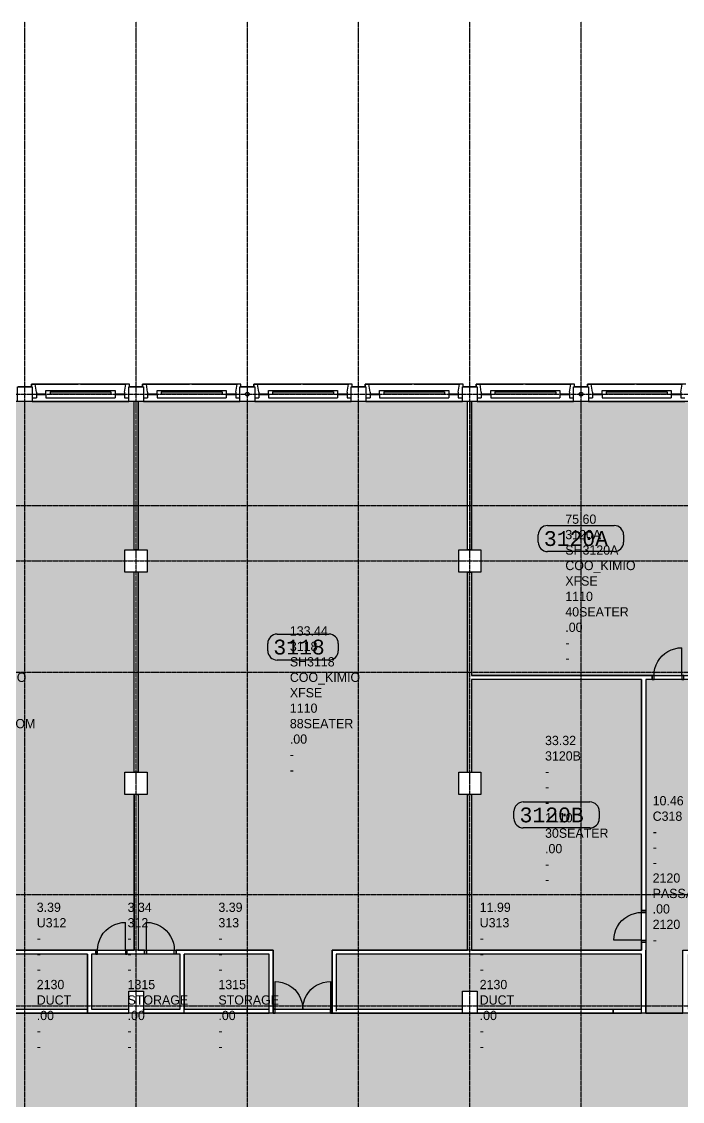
# Model space of a CAD drawing. Header units: millimetres. Extents: x -67062 to 59842, y -55557 to 30708.
# Drawn here: x -16801 to 1022, y 1581 to 30708 of the extents above; entities that cross this region are included whole.
import ezdxf

# ---------------------------------------------------------------- set-up
doc = ezdxf.new("R2010")
doc.units = ezdxf.units.MM
doc.header["$MEASUREMENT"] = 0
doc.linetypes.add('PCENTRE', pattern=[50.8, 31.75, -6.35, 6.35, -6.35])
doc.linetypes.add('PCENTRE2', pattern=[28.575, 19.05, -3.175, 3.175, -3.175])
for name, color, linetype in [('Boundaries_and_building_grids', 140, 'PCENTRE2'), ('BRICK_WALLS_P4', 1, 'CONTINUOUS'), ('COLUMNS_P5', 5, 'CONTINUOUS'), ('DR', 8, 'CONTINUOUS'), ('GROS$', 1, 'CONTINUOUS'), ('HL-TMP', 7, 'CONTINUOUS'), ('RM$', 5, 'CONTINUOUS'), ('RM$TXT', 5, 'CONTINUOUS'), ('SAPSE_P7', 9, 'CONTINUOUS'), ('WA_EXT', 7, 'CONTINUOUS'), ('WN', 4, 'CONTINUOUS')]:
    doc.layers.add(name, color=color, linetype=linetype)
doc.styles.add('MONOTXT', font='monotxt.shx')

msp = doc.modelspace()

# ---------------------------------------------------------------- hatches: boundary and pattern name
at = {"layer": 'HL-TMP', "linetype": 'Continuous', "true_color": 0x666666}
h = msp.add_hatch(color=251, dxfattribs=at)
h.paths.add_polyline_path([(-16822, -34092), (-19602, -34092), (-19602, -34882), (-19602, -40092), (-17412, -40092), (-16822, -40092), (-16822, -38882)], flags=0)
h.paths.add_polyline_path([(14588, 6341), (14422, 6741), (13621, 7542), (13221, 7708), (8855, 7708), (8455, 7542), (7653, 6741), (7488, 6341), (7488, 4358), (14588, 4358)], flags=0)
h.paths.add_polyline_path([(-43912, 6341), (-44078, 6741), (-44879, 7542), (-45279, 7708), (-49645, 7708), (-50045, 7542), (-50847, 6741), (-51012, 6341), (-51012, 4358), (-43912, 4358)], flags=0)
h.paths.add_polyline_path([(-43912, -27542), (-51012, -27542), (-51012, -29525), (-50847, -29925), (-50045, -30726), (-49645, -30892), (-45279, -30892), (-44879, -30726), (-44078, -29925), (-43912, -29525)], flags=0)
h.paths.add_polyline_path([(14588, -27542), (7488, -27542), (7488, -29525), (7653, -29925), (8455, -30726), (8855, -30892), (13221, -30892), (13621, -30726), (14422, -29925), (14588, -29525)], flags=0)
h.paths.add_polyline_path([(-10822, -34092), (-13982, -34092), (-13982, -39982), (-12402, -39982), (-10822, -39982)], flags=0)
h.paths.add_polyline_path([(23488, 4343), (23488, 7343), (23488, 10343), (23488, 13343), (23488, 16343), (23488, 19343), (23488, 22343), (23488, 25343), (23488, 28103), (20988, 28103), (20988, 26143), (20988, 23143), (20988, 20143), (20988, 17143), (20988, 14143), (20988, 12736), (20988, 11331), (20988, 9928), (20988, 6811), (20988, 5308), (20988, 3958), (20183, 3958), (16313, 3958), (16313, 2933), (16313, 308), (20928, 308), (20928, -92), (21391, -92), (22991, -92), (23488, -92), (23488, 1343)], flags=0)
h.paths.add_polyline_path([(21038, -202), (21038, -24397), (16588, -24397), (16588, -24542), (14813, -24542), (14813, -27142), (16588, -27142), (16588, -27287), (20778, -27287), (20778, -37877), (23788, -37877), (23788, -3397), (23488, -3397), (23488, -202)], flags=0)
h.paths.add_polyline_path([(-1767, -24542), (-1767, -27142), (7263, -27142), (7263, -24542)], flags=0)
h.paths.add_polyline_path([(-1512, -27252), (58, -27252), (58, -32367), (-1512, -32367)], flags=0)
h.paths.add_polyline_path([(-10602, -33982), (-10602, -40202), (-9322, -40202), (-9322, -33982)], flags=0)
h.paths.add_polyline_path([(-34912, -32367), (-34912, -33982), (58, -33982), (58, -32367)], flags=0)
h.paths.add_polyline_path([(58, -38327), (58, -34092), (-1512, -34092), (-1512, -40202), (-1657, -40202), (-1657, -41752), (-1657, -42287), (-1050, -42287), (58, -42287), (58, -42127), (58, -39127)], flags=0)
h.paths.add_polyline_path([(-1767, -40202), (-2903, -40202), (-8302, -40202), (-9212, -40202), (-9212, -41752), (-9212, -41802), (-7197, -41802), (-4197, -41802), (-1767, -41802), (-1767, -41752)], flags=0)
h.paths.add_polyline_path([(-37712, -40202), (-37712, -41802), (-9322, -41802), (-9322, -40202), (-14202, -40202), (-14202, -39602), (-16602, -39602), (-16602, -40202), (-19822, -40202), (-19822, -39602), (-22222, -39602), (-22222, -40202)], flags=0)
h.paths.add_polyline_path([(-36512, -27252), (-36512, -40202), (-34912, -40202), (-34912, -27252)], flags=0)
h.paths.add_polyline_path([(-31602, -33982), (-30322, -33982), (-30322, -40202), (-31602, -40202)], flags=0)
h.paths.add_polyline_path([(-43687, -24542), (-43687, -27142), (-34712, -27142), (-34712, -24542)], flags=0)
h.paths.add_polyline_path([(-59962, 14603), (-59962, -37877), (-57462, -37877), (-57462, -27142), (-51237, -27142), (-51237, -24542), (-57462, -24542), (-57462, -142), (-57352, -142), (-57352, 308), (-52737, 308), (-52737, 3958), (-57462, 3958), (-57462, 14603)], flags=0)
h.paths.add_polyline_path([(-57412, 25343), (-57412, 28103), (-60012, 28103), (-60012, 25343), (-60012, 23143), (-60012, 20143), (-60012, 19213), (-59962, 19213), (-59962, 17143), (-59962, 14713), (-57462, 14713), (-57462, 16213), (-57412, 16213), (-57412, 16343), (-57412, 19343), (-57412, 22343)], flags=0)
h.paths.add_polyline_path([(-43687, 3958), (-43687, -142), (-42412, -142), (-42412, 1158), (-34712, 1158), (-34712, -142), (-31912, -142), (-31912, 8), (-31512, 8), (-31512, -92), (-31292, -92), (-31079, -429), (-29345, -429), (-29133, -92), (-28912, -92), (-28912, 58), (-28512, 58), (-28512, -92), (-28292, -92), (-28079, -429), (-26345, -429), (-26133, -92), (-25912, -92), (-25912, 58), (-25512, 58), (-25512, -92), (-25292, -92), (-25079, -429), (-23345, -429), (-23133, -92), (-22912, -92), (-22912, 58), (-22512, 58), (-22512, -92), (-22292, -92), (-22079, -429), (-20345, -429), (-20133, -92), (-19912, -92), (-19912, 58), (-19512, 58), (-19512, -92), (-19292, -92), (-19079, -429), (-17345, -429), (-17133, -92), (-16912, -92), (-16912, 58), (-16512, 58), (-16512, -92), (-16292, -92), (-16079, -429), (-14345, -429), (-14133, -92), (-13912, -92), (-13912, 58), (-13512, 58), (-13512, -92), (-13292, -92), (-13079, -429), (-11345, -429), (-11133, -92), (-10912, -92), (-10912, 58), (-10512, 58), (-10512, -92), (-10292, -92), (-10079, -429), (-8345, -429), (-8133, -92), (-7912, -92), (-7912, 58), (-7512, 58), (-7512, -92), (-7292, -92), (-7079, -429), (-5345, -429), (-5133, -92), (-4912, -92), (-4912, 8), (-1767, 8), (-1767, 1158), (5988, 1158), (5988, -142), (7263, -142), (7263, 3958)], flags=0)
h.paths.add_polyline_path([(-32062, -142), (-34712, -142), (-34712, -27142), (-31787, -27142), (-31787, -26921), (-31575, -26709), (-31575, -24975), (-31787, -24763), (-31787, -24542), (-32312, -24542), (-32312, -24142), (-31787, -24142), (-31787, -23921), (-31575, -23709), (-31575, -21975), (-31787, -21763), (-31787, -21542), (-32312, -21542), (-32312, -21142), (-31787, -21142), (-31787, -20921), (-31575, -20709), (-31575, -18975), (-31787, -18763), (-31787, -18542), (-32312, -18542), (-32312, -18142), (-31787, -18142), (-31787, -17921), (-31575, -17709), (-31575, -15975), (-31787, -15763), (-31787, -15542), (-32312, -15542), (-32312, -15142), (-31787, -15142), (-31787, -14921), (-31575, -14709), (-31575, -12975), (-31787, -12763), (-31787, -12542), (-32312, -12542), (-32312, -12142), (-31787, -12142), (-31787, -11921), (-31575, -11709), (-31575, -9975), (-31787, -9763), (-31787, -9542), (-32312, -9542), (-32312, -9142), (-31787, -9142), (-31787, -8921), (-31575, -8709), (-31575, -6975), (-31787, -6763), (-31787, -6542), (-32312, -6542), (-32312, -6142), (-31787, -6142), (-31787, -5921), (-31575, -5709), (-31575, -3975), (-31787, -3763), (-31787, -3542), (-32312, -3542), (-32312, -3142), (-31787, -3142), (-31787, -2921), (-31575, -2709), (-31575, -975), (-31787, -763), (-31787, -542), (-32062, -542)], flags=0)
h.paths.add_polyline_path([(-4637, -27142), (-1767, -27142), (-1767, 8), (-4512, 8), (-4512, -142), (-4362, -142), (-4362, -542), (-4637, -542), (-4637, -763), (-4849, -975), (-4849, -2709), (-4637, -2921), (-4637, -3142), (-4312, -3142), (-4312, -3542), (-4637, -3542), (-4637, -3763), (-4849, -3975), (-4849, -5709), (-4637, -5921), (-4637, -6142), (-4312, -6142), (-4312, -6542), (-4637, -6542), (-4637, -6763), (-4849, -6975), (-4849, -8709), (-4637, -8921), (-4637, -9142), (-4312, -9142), (-4312, -9542), (-4637, -9542), (-4637, -9763), (-4849, -9975), (-4849, -11709), (-4637, -11921), (-4637, -12142), (-4312, -12142), (-4312, -12542), (-4637, -12542), (-4637, -12763), (-4849, -12975), (-4849, -14709), (-4637, -14921), (-4637, -15142), (-4312, -15142), (-4312, -15542), (-4637, -15542), (-4637, -15763), (-4849, -15975), (-4849, -17709), (-4637, -17921), (-4637, -18142), (-4312, -18142), (-4312, -18542), (-4637, -18542), (-4637, -18763), (-4849, -18975), (-4849, -20709), (-4637, -20921), (-4637, -21142), (-4312, -21142), (-4312, -21542), (-4637, -21542), (-4637, -21763), (-4849, -21975), (-4849, -23709), (-4637, -23921), (-4637, -24142), (-4312, -24142), (-4312, -24542), (-4637, -24542), (-4637, -24763), (-4849, -24975), (-4849, -26709), (-4637, -26921)], flags=0)
h.paths.add_polyline_path([(33, 3958), (1033, 3958), (1033, 5658), (1233, 5658), (1233, 12958), (33, 12958)], flags=0)
at = {"layer": 'HL-TMP', "linetype": 'Continuous', "true_color": 0xcc66cc}
h = msp.add_hatch(color=213, dxfattribs=at)
h.paths.add_polyline_path([(-13767, 9858), (-14012, 9858), (-14012, 10458), (-13767, 10458), (-13767, 15858), (-14012, 15858), (-14012, 16458), (-13767, 16458), (-13767, 20458), (-22657, 20458), (-22657, 16458), (-22412, 16458), (-22412, 15858), (-22657, 15858), (-22657, 10458), (-22412, 10458), (-22412, 9858), (-22662, 9858), (-22662, 5658), (-22432, 5658), (-20322, 5658), (-19012, 5658), (-19012, 4068), (-17472, 4068), (-17422, 4068), (-17422, 5658), (-13767, 5658)], flags=0)
h.paths.add_polyline_path([(-52687, -6542), (-53012, -6542), (-53012, -6142), (-52687, -6142), (-52687, -4897), (-57352, -4897), (-57352, -9122), (-57352, -9287), (-53012, -9287), (-53012, -9142), (-52687, -9142)], flags=0)
h.paths.add_polyline_path([(-52687, -9542), (-53012, -9542), (-53012, -9397), (-57352, -9397), (-57352, -12157), (-57352, -12287), (-53012, -12287), (-53012, -12142), (-52687, -12142)], flags=0)
h.paths.add_polyline_path([(-13767, -27742), (-13912, -27742), (-13912, -27592), (-14133, -27592), (-14345, -27255), (-16079, -27255), (-16292, -27592), (-16512, -27592), (-16512, -27742), (-16657, -27742), (-16657, -32257), (-15397, -32257), (-13767, -32257)], flags=0)
h.paths.add_polyline_path([(-16767, -27742), (-16912, -27742), (-16912, -27592), (-17133, -27592), (-17345, -27255), (-19079, -27255), (-19292, -27592), (-19512, -27592), (-19512, -27742), (-19657, -27742), (-19657, -31707), (-19657, -32257), (-16767, -32257)], flags=0)
at = {"layer": 'HL-TMP', "linetype": 'Continuous', "true_color": 0xff0000}
h = msp.add_hatch(color=1, dxfattribs=at)
h.paths.add_polyline_path([(-22767, -27742), (-22912, -27742), (-22912, -27592), (-23133, -27592), (-23345, -27255), (-25079, -27255), (-25292, -27592), (-25512, -27592), (-25512, -27742), (-25657, -27742), (-25657, -32257), (-23623, -32257), (-22873, -32257), (-22767, -32257)], flags=0)
h.paths.add_polyline_path([(1233, 20458), (-4662, 20458), (-4662, 16458), (-4412, 16458), (-4412, 15858), (-4662, 15858), (-4662, 13068), (-77, 13068), (5588, 13068), (5588, 13358), (5588, 20458)], flags=0)
h.paths.add_polyline_path([(-4772, 9858), (-5012, 9858), (-5012, 10458), (-4772, 10458), (-4772, 15858), (-5012, 15858), (-5012, 16458), (-4772, 16458), (-4772, 20458), (-13657, 20458), (-13657, 16458), (-13412, 16458), (-13412, 15858), (-13657, 15858), (-13657, 10458), (-13412, 10458), (-13412, 9858), (-13657, 9858), (-13657, 5658), (-13432, 5658), (-10012, 5658), (-10012, 4068), (-8472, 4068), (-8422, 4068), (-8422, 5658), (-4772, 5658)], flags=0)
at = {"layer": 'HL-TMP', "linetype": 'Continuous'}
h = msp.add_hatch(color=7, dxfattribs=at)
h.paths.add_polyline_path([(-34822, -15397), (-41812, -15397), (-41812, -15542), (-42112, -15542), (-42112, -18142), (-41812, -18142), (-41812, -18542), (-42112, -18542), (-42112, -21142), (-41812, -21142), (-41812, -21542), (-42112, -21542), (-42112, -24142), (-41812, -24142), (-41812, -24432), (-34822, -24432), (-34822, -21857)], flags=0)
h.paths.add_polyline_path([(-34822, -6397), (-41812, -6397), (-41812, -6542), (-42112, -6542), (-42112, -9142), (-41812, -9142), (-41812, -9542), (-42112, -9542), (-42112, -12142), (-41812, -12142), (-41812, -12542), (-42112, -12542), (-42112, -15142), (-41812, -15142), (-41812, -15287), (-34822, -15287), (-34822, -12857)], flags=0)
h.paths.add_polyline_path([(-34822, 1048), (-41812, 1048), (-41812, -542), (-42112, -542), (-42112, -3142), (-41812, -3142), (-41812, -3542), (-42112, -3542), (-42112, -6142), (-41812, -6142), (-41812, -6287), (-34822, -6287), (-34822, -3692)], flags=0)
h.paths.add_polyline_path([(-77, 12958), (-4662, 12958), (-4662, 10458), (-4412, 10458), (-4412, 9858), (-4662, 9858), (-4662, 5658), (-77, 5658), (-77, 6678)], flags=0)
h.paths.add_polyline_path([(5588, 12958), (1343, 12958), (1343, 5928), (1343, 5658), (5588, 5658)], flags=0)
h.paths.add_polyline_path([(5688, -6542), (5388, -6542), (5388, -6397), (-1657, -6397), (-1657, -7657), (-1657, -15287), (5388, -15287), (5388, -15142), (5688, -15142), (5688, -12542), (5388, -12542), (5388, -12142), (5688, -12142), (5688, -9542), (5388, -9542), (5388, -9142), (5688, -9142)], flags=0)
h.paths.add_polyline_path([(5688, -20542), (5688, -18542), (5388, -18542), (5388, -18142), (5688, -18142), (5688, -15542), (5388, -15542), (5388, -15397), (-1657, -15397), (-1657, -16657), (-1657, -24432), (5388, -24432), (5388, -24142), (5688, -24142), (5688, -21542), (5388, -21542), (5388, -21142), (5688, -21142)], flags=0)
at = {"layer": 'HL-TMP', "linetype": 'Continuous', "true_color": 0xff6633}
h = msp.add_hatch(color=30, dxfattribs=at)
h.paths.add_polyline_path([(-10122, 5548), (-12412, 5548), (-12412, 4068), (-10719, 4068), (-10122, 4068)], flags=0)
h.paths.add_polyline_path([(20928, -892), (20928, -542), (16263, -542), (16263, -3142), (16588, -3142), (16588, -3287), (20928, -3287)], flags=0)
h.paths.add_polyline_path([(-28732, -34092), (-29752, -34092), (-30212, -34092), (-30212, -36982), (-28732, -36982)], flags=0)
h.paths.add_polyline_path([(5588, -34897), (168, -34897), (168, -36127), (168, -37787), (5588, -37787)], flags=0)
h.paths.add_polyline_path([(-21522, 5548), (-22432, 5548), (-22662, 5548), (-22662, 4558), (-22512, 4558), (-22512, 4068), (-21522, 4068)], flags=0)
h.paths.add_polyline_path([(-19122, 5548), (-20322, 5548), (-21412, 5548), (-21412, 4068), (-19122, 4068)], flags=0)
h.paths.add_polyline_path([(-31822, -34202), (-34512, -34202), (-34512, -39982), (-32790, -39982), (-31822, -39982)], flags=0)
h.paths.add_polyline_path([(-1912, -37922), (-4602, -37922), (-4602, -39982), (-2903, -39982), (-1912, -39982)], flags=0)
h.paths.add_polyline_path([(-31767, -27692), (-31912, -27692), (-31912, -27542), (-32062, -27542), (-32062, -27252), (-34512, -27252), (-34512, -28242), (-34802, -28242), (-34802, -32257), (-31767, -32257), (-31767, -30957)], flags=0)
h.paths.add_polyline_path([(-12522, 5548), (-13432, 5548), (-14912, 5548), (-14912, 4068), (-13912, 4068), (-13912, 4558), (-13512, 4558), (-13512, 4068), (-12522, 4068)], flags=0)
h.paths.add_polyline_path([(-54380, -18596), (-54380, -18397), (-57352, -18397), (-57352, -19657), (-57352, -21287), (-54380, -21287)], flags=0)
at = {"layer": 'HL-TMP', "linetype": 'Continuous', "true_color": 0x66cd4f}
h = msp.add_hatch(color=93, dxfattribs=at)
h.paths.add_polyline_path([(-51312, 5458), (-52412, 5458), (-52412, 5328), (-52412, 4068), (-51537, 4068), (-51412, 4068), (-51412, 4358), (-51312, 4358)], flags=0)
h.paths.add_polyline_path([(-42312, 5386), (-43612, 5386), (-43612, 4358), (-43512, 4358), (-43512, 4068), (-42962, 4068), (-42412, 4068), (-42412, 4358), (-42312, 4358)], flags=0)
h.paths.add_polyline_path([(-24022, 5548), (-26312, 5548), (-26312, 4068), (-25167, 4068), (-24022, 4068)], flags=0)
h.paths.add_polyline_path([(-22772, 5548), (-23912, 5548), (-23912, 4068), (-22962, 4068), (-22912, 4068), (-22912, 4558), (-22772, 4558)], flags=0)
h.paths.add_polyline_path([(-15022, 5548), (-17312, 5548), (-17312, 4068), (-15022, 4068)], flags=0)
h.paths.add_polyline_path([(-77, 5548), (-8312, 5548), (-8312, 4068), (-4912, 4068), (-4912, 4558), (-4512, 4558), (-4512, 4068), (-841, 4068), (-77, 4068)], flags=0)
h.paths.add_polyline_path([(5588, 5548), (1143, 5548), (1143, 4068), (3839, 4068), (5588, 4068)], flags=0)
h.paths.add_polyline_path([(7188, 5386), (5878, 5386), (5878, 4358), (5988, 4358), (5988, 4068), (6538, 4068), (7088, 4068), (7088, 4358), (7188, 4358)], flags=0)
h.paths.add_polyline_path([(14888, -27542), (14888, -28632), (16478, -28632), (16478, -27252), (14988, -27252), (14988, -27542)], flags=0)
h.paths.add_polyline_path([(5988, -27252), (5988, -28689), (7188, -28689), (7188, -27542), (7088, -27542), (7088, -27252)], flags=0)
h.paths.add_polyline_path([(-42412, -27252), (-43512, -27252), (-43512, -27542), (-43612, -27542), (-43612, -28642), (-42412, -28642)], flags=0)
h.paths.add_polyline_path([(-51312, -27542), (-51412, -27542), (-51412, -27252), (-52312, -27252), (-52902, -27252), (-52902, -28632), (-51312, -28632)], flags=0)

# ---------------------------------------------------------------- linework, layer by layer
at = {"layer": 'Boundaries_and_building_grids', "color": 140, "linetype": 'PCENTRE', "lineweight": -3}
for p, q in [((-16712, -48892), (-16712, 30708)), ((-13712, -48892), (-13712, 30708)), ((-10712, -48892), (-10712, 30708)), ((-7712, -48892), (-7712, 30708)), ((-4712, -48892), (-4712, 30708)), ((-1712, -48892), (-1712, 30708)), ((-67062, 20658), (30638, 20658)), ((-67062, 17658), (30638, 17658)), ((-67062, 16158), (30638, 16158)), ((-67062, 13158), (30638, 13158)), ((-67062, 7158), (30638, 7158)), ((-67062, 4158), (30638, 4158))]:
    msp.add_line(p, q, dxfattribs=at)
at = {"layer": 'BRICK_WALLS_P4', "linetype": 'Continuous'}
for p, q in [((-13767, 16458), (-13767, 20458)), ((-13657, 20458), (-13767, 20458)), ((-13657, 16458), (-13657, 20458)), ((-4772, 16458), (-4772, 20458)), ((-4662, 20458), (-4772, 20458)), ((-4662, 16458), (-4662, 20458)), ((-13657, 16458), (-13767, 16458)), ((-4662, 16458), (-4772, 16458)), ((-13767, 10458), (-13767, 15858)), ((-13657, 15858), (-13767, 15858)), ((-13657, 10458), (-13657, 15858)), ((-4772, 15858), (-4662, 15858)), ((-4772, 15858), (-4772, 10458)), ((-4662, 15858), (-4662, 13068)), ((33, 13068), (-4662, 13068)), ((-4662, 12958), (-4662, 10458)), ((-77, 12958), (-4662, 12958)), ((-77, 12958), (-77, 6728)), ((208, 13068), (33, 13068)), ((208, 12958), (33, 12958)), ((33, 12958), (33, 6728)), ((208, 12958), (208, 13068)), ((-13657, 10458), (-13767, 10458)), ((-4772, 10458), (-4662, 10458)), ((-13767, 9858), (-13657, 9858)), ((-13767, 9858), (-13767, 5658)), ((-13657, 9858), (-13657, 5658)), ((-4772, 9858), (-4662, 9858)), ((-4772, 9858), (-4772, 5658)), ((-4662, 9858), (-4662, 5658)), ((-77, 6728), (33, 6728)), ((-77, 5878), (-77, 5658)), ((33, 5878), (33, 5658)), ((-14802, 5658), (-17422, 5658)), ((-15022, 5548), (-17312, 5548)), ((-15022, 5548), (-15022, 3958)), ((-14912, 5548), (-14912, 4068)), ((-14802, 5548), (-14912, 5548)), ((-14802, 5548), (-14802, 5658)), ((-13952, 5548), (-13952, 5658)), ((-13482, 5658), (-13952, 5658)), ((-13482, 5548), (-13952, 5548)), ((-13482, 5548), (-13482, 5658)), ((-10012, 5658), (-12632, 5658)), ((-12632, 5548), (-12632, 5658)), ((-12522, 5548), (-12632, 5548)), ((-12522, 4068), (-12522, 5548)), ((-10122, 5548), (-12412, 5548)), ((-12412, 3958), (-12412, 5548)), ((-10122, 3958), (-10122, 5548)), ((-10012, 3958), (-10012, 5658)), ((-8422, 5658), (-8422, 3958)), ((-77, 5658), (-8422, 5658)), ((-77, 5548), (-8312, 5548)), ((-8312, 5548), (-8312, 4013)), ((-77, 3958), (-77, 5548)), ((33, 3958), (33, 5658)), ((-17312, 3958), (-15022, 3958)), ((-15022, 3958), (-13912, 3958)), ((-14912, 4068), (-13912, 4068)), ((-13912, 3958), (-13912, 4068)), ((-13512, 3958), (-13512, 4068)), ((-13512, 4068), (-12522, 4068)), ((-13512, 3958), (-12412, 3958)), ((-12412, 3958), (-10122, 3958)), ((-10012, 3958), (-10122, 3958)), ((-8422, 3958), (-8312, 3958)), ((-8312, 3958), (-77, 3958)), ((33, 3958), (-77, 3958))]:
    msp.add_line(p, q, dxfattribs=at)
for points in [[(-77, 6728), (33, 6728), (33, 6728, 1000), (-77, 6728, 1000)], [(-77, 6728), (33, 6728), (33, 6728, 1000), (-77, 6728, 1000)], [(33, 5878), (-77, 5878), (-77, 5878, 1000), (33, 5878, 1000)]]:
    msp.add_3dface(points, dxfattribs=at)
at = {"layer": 'COLUMNS_P5', "linetype": 'Continuous'}
for points in [[(-16512, 20458), (-16912, 20458), (-16912, 20858), (-16512, 20858), (-16512, 20458)], [(-13512, 20458), (-13912, 20458), (-13912, 20858), (-13512, 20858), (-13512, 20458)], [(-10512, 20458), (-10912, 20458), (-10912, 20858), (-10512, 20858), (-10512, 20458)], [(-7512, 20458), (-7912, 20458), (-7912, 20858), (-7512, 20858), (-7512, 20458)], [(-4512, 20458), (-4912, 20458), (-4912, 20858), (-4512, 20858), (-4512, 20458)], [(-1512, 20458), (-1912, 20458), (-1912, 20858), (-1512, 20858), (-1512, 20458)], [(-13412, 15858), (-14012, 15858), (-14012, 16458), (-13412, 16458), (-13412, 15858)], [(-4412, 15858), (-5012, 15858), (-5012, 16458), (-4412, 16458), (-4412, 15858)], [(-13412, 9858), (-14012, 9858), (-14012, 10458), (-13412, 10458), (-13412, 9858)], [(-4412, 9858), (-5012, 9858), (-5012, 10458), (-4412, 10458), (-4412, 9858)], [(-13512, 3958), (-13912, 3958), (-13912, 4558), (-13512, 4558), (-13512, 3958)], [(-4512, 3958), (-4912, 3958), (-4912, 4558), (-4512, 4558), (-4512, 3958)]]:
    msp.add_lwpolyline(points, dxfattribs=at)
at = {"layer": 'COLUMNS_P5', "linetype": 'Continuous', "lineweight": -3}
for centre in [(-10712, 20658), (-1712, 20658)]:
    msp.add_circle(centre, 50, dxfattribs=at)
at = {"layer": 'DR'}
for p, q in [((551, 13663), (633, 13718)), ((633, 13718), (721, 13761)), ((721, 13761), (814, 13793)), ((814, 13793), (910, 13812)), ((910, 13812), (1008, 13818)), ((315, 13355), (358, 13443)), ((358, 13443), (413, 13525)), ((413, 13525), (477, 13598)), ((477, 13598), (551, 13663)), ((258, 13068), (264, 13166)), ((258, 13068), (264, 13166)), ((264, 13166), (283, 13262)), ((264, 13166), (283, 13262)), ((283, 13262), (315, 13355)), ((-14100, 6402), (-14002, 6408)), ((-13432, 6408), (-13334, 6402)), ((-672, 6385), (-608, 6458)), ((-608, 6458), (-534, 6523)), ((-534, 6523), (-452, 6578)), ((-452, 6578), (-364, 6621)), ((-364, 6621), (-271, 6653)), ((-271, 6653), (-175, 6672)), ((-175, 6672), (-77, 6678)), ((-14597, 6115), (-14533, 6188)), ((-14533, 6188), (-14459, 6253)), ((-14459, 6253), (-14377, 6308)), ((-14377, 6308), (-14289, 6351)), ((-14289, 6351), (-14196, 6383)), ((-14196, 6383), (-14100, 6402)), ((-13334, 6402), (-13238, 6383)), ((-13238, 6383), (-13145, 6351)), ((-13145, 6351), (-13057, 6308)), ((-13057, 6308), (-12976, 6253)), ((-12976, 6253), (-12902, 6188)), ((-12902, 6188), (-12837, 6115)), ((-821, 6026), (-802, 6122)), ((-802, 6122), (-770, 6215)), ((-770, 6215), (-727, 6303)), ((-727, 6303), (-672, 6385)), ((-14746, 5756), (-14727, 5852)), ((-14727, 5852), (-14695, 5945)), ((-14695, 5945), (-14652, 6033)), ((-14652, 6033), (-14597, 6115)), ((-12837, 6115), (-12783, 6033)), ((-12783, 6033), (-12739, 5945)), ((-12739, 5945), (-12708, 5852)), ((-12708, 5852), (-12689, 5756)), ((-827, 5928), (-821, 6026)), ((-14752, 5658), (-14746, 5756)), ((-12689, 5756), (-12682, 5658)), ((-9962, 4813), (-9865, 4807)), ((-9865, 4807), (-9769, 4788)), ((-9769, 4788), (-9677, 4756)), ((-9677, 4756), (-9590, 4713)), ((-9590, 4713), (-9509, 4659)), ((-8926, 4659), (-8845, 4713)), ((-8845, 4713), (-8757, 4756)), ((-8757, 4756), (-8665, 4788)), ((-8665, 4788), (-8570, 4807)), ((-8570, 4807), (-8472, 4813)), ((-9509, 4659), (-9435, 4595)), ((-9435, 4595), (-9371, 4522)), ((-9371, 4522), (-9317, 4441)), ((-9317, 4441), (-9274, 4353)), ((-9161, 4353), (-9117, 4441)), ((-9117, 4441), (-9063, 4522)), ((-9063, 4522), (-8999, 4595)), ((-8999, 4595), (-8926, 4659)), ((-9274, 4353), (-9243, 4261)), ((-9243, 4261), (-9224, 4165)), ((-9224, 4165), (-9217, 4068)), ((-9217, 4068), (-9211, 4165)), ((-9211, 4165), (-9192, 4261)), ((-9192, 4261), (-9161, 4353))]:
    msp.add_line(p, q, dxfattribs=at)
at = {"layer": 'DR', "linetype": 'Continuous'}
for p, q in [((1008, 13068), (1008, 13818)), ((-14002, 5658), (-14002, 6408)), ((-13432, 5658), (-13432, 6408)), ((-77, 5928), (-827, 5928)), ((-9962, 4068), (-9962, 4813)), ((-8472, 4813), (-8472, 4068))]:
    msp.add_line(p, q, dxfattribs=at)
for points in [[(258, 12958), (258, 13068), (208, 13068), (208, 12958), (258, 12958)], [(1058, 12958), (1058, 13068), (1008, 13068), (1008, 12958), (1058, 12958)], [(33, 6678), (-77, 6678), (-77, 6728), (33, 6728), (33, 6678)], [(33, 5878), (-77, 5878), (-77, 5928), (33, 5928), (33, 5878)], [(-14752, 5548), (-14752, 5658), (-14802, 5658), (-14802, 5548), (-14752, 5548)], [(-13952, 5548), (-13952, 5658), (-14002, 5658), (-14002, 5548), (-13952, 5548)], [(-13482, 5548), (-13482, 5658), (-13432, 5658), (-13432, 5548), (-13482, 5548)], [(-12682, 5548), (-12682, 5658), (-12632, 5658), (-12632, 5548), (-12682, 5548)], [(-9962, 3958), (-9962, 4068), (-10012, 4068), (-10012, 3958), (-9962, 3958)], [(-8422, 3958), (-8422, 4068), (-8472, 4068), (-8472, 3958), (-8422, 3958)]]:
    msp.add_lwpolyline(points, dxfattribs=at)
at = {"layer": 'GROS$', "linetype": 'Continuous', "flags": 128}
for points in [[(1111, 20928), (-1536, 20928), (-1536, 20858), (-1889, 20858), (-1889, 20928), (-4536, 20928), (-4536, 20858), (-4889, 20858), (-4889, 20928), (-7536, 20928), (-7536, 20858), (-7889, 20858), (-7889, 20928), (-10536, 20928), (-10536, 20858), (-10889, 20858), (-10889, 20928), (-13536, 20928), (-13536, 20858), (-13889, 20858), (-13889, 20928), (-16536, 20928), (-16536, 20858), (-16889, 20858)], [(-17422, 5658), (-13767, 5658), (-13767, 9858), (-14012, 9858), (-14012, 10458), (-13767, 10458), (-13767, 15858), (-14012, 15858), (-14012, 16458), (-13767, 16458), (-13767, 20458), (-22657, 20458)], [(1058, 12958), (33, 12958), (33, 6678), (-77, 6678), (-77, 12958), (-4662, 12958), (-4662, 10458), (-4412, 10458), (-4412, 9858), (-4662, 9858), (-4662, 5658), (-77, 5658), (-77, 6678), (33, 6678), (33, 3958), (-841, 3958), (-841, 4068), (-77, 4068), (-77, 5548), (-8312, 5548), (-8312, 4068), (-4912, 4068), (-4912, 4558), (-4512, 4558), (-4512, 4068), (-841, 4068), (-841, 3958), (-8472, 3958), (-8472, 4068), (-8422, 4068), (-8422, 5658), (-4772, 5658), (-4772, 9858), (-5012, 9858), (-5012, 10458), (-4772, 10458), (-4772, 15858), (-5012, 15858), (-5012, 16458), (-4772, 16458), (-4772, 20458), (-13657, 20458), (-13657, 16458), (-13412, 16458), (-13412, 15858), (-13657, 15858), (-13657, 10458), (-13412, 10458), (-13412, 9858), (-13657, 9858), (-13657, 5658), (-13432, 5658), (-13432, 5548), (-14912, 5548), (-14912, 4068), (-13912, 4068), (-13912, 4558), (-13512, 4558), (-13512, 4068), (-12522, 4068), (-12522, 5548), (-13432, 5548), (-13432, 5658), (-10012, 5658), (-10012, 4068), (-8472, 4068), (-8472, 3958), (-10719, 3958), (-10719, 4068), (-10122, 4068), (-10122, 5548), (-12412, 5548), (-12412, 4068), (-10719, 4068), (-10719, 3958), (-15022, 3958), (-15022, 5548), (-17312, 5548)], [(1233, 20458), (-4662, 20458), (-4662, 16458), (-4412, 16458), (-4412, 15858), (-4662, 15858), (-4662, 13068), (-77, 13068), (-77, 13068), (1058, 13068)], [(-17312, 4068), (-15022, 4068), (-15022, 3958), (-17472, 3958)]]:
    msp.add_lwpolyline(points, dxfattribs=at)
at = {"layer": 'RM$', "linetype": 'Continuous', "flags": 128}
for points in [[(-17422, 5658), (-13767, 5658), (-13767, 9858), (-14012, 9858), (-14012, 10458), (-13767, 10458), (-13767, 15858), (-14012, 15858), (-14012, 16458), (-13767, 16458), (-13767, 20458), (-22657, 20458)], [(7263, -142), (7263, 3958), (-43687, 3958), (-43687, -142)]]:
    msp.add_lwpolyline(points, dxfattribs=at)
for points in [[(-4772, 9858), (-5012, 9858), (-5012, 10458), (-4772, 10458), (-4772, 15858), (-5012, 15858), (-5012, 16458), (-4772, 16458), (-4772, 20458), (-13657, 20458), (-13657, 16458), (-13412, 16458), (-13412, 15858), (-13657, 15858), (-13657, 10458), (-13412, 10458), (-13412, 9858), (-13657, 9858), (-13657, 5658), (-13432, 5658), (-10012, 5658), (-10012, 4068), (-8472, 4068), (-8422, 4068), (-8422, 5658), (-4772, 5658)], [(1233, 20458), (-4662, 20458), (-4662, 16458), (-4412, 16458), (-4412, 15858), (-4662, 15858), (-4662, 13068), (-77, 13068), (5588, 13068), (5588, 13358), (5588, 20458)], [(-77, 12958), (-4662, 12958), (-4662, 10458), (-4412, 10458), (-4412, 9858), (-4662, 9858), (-4662, 5658), (-77, 5658), (-77, 6678)], [(33, 3958), (1033, 3958), (1033, 5658), (1233, 5658), (1233, 12958), (33, 12958)], [(-15022, 5548), (-17312, 5548), (-17312, 4068), (-15022, 4068)], [(-12522, 5548), (-13432, 5548), (-14912, 5548), (-14912, 4068), (-13912, 4068), (-13912, 4558), (-13512, 4558), (-13512, 4068), (-12522, 4068)], [(-10122, 5548), (-12412, 5548), (-12412, 4068), (-10719, 4068), (-10122, 4068)], [(-77, 5548), (-8312, 5548), (-8312, 4068), (-4912, 4068), (-4912, 4558), (-4512, 4558), (-4512, 4068), (-841, 4068), (-77, 4068)]]:
    msp.add_lwpolyline(points, close=True, dxfattribs=at)
at = {"layer": 'SAPSE_P7', "linetype": 'Continuous'}
for p, q in [((-2615, 17113), (-815, 17113)), ((-2865, 16663), (-2865, 16863)), ((-565, 16863), (-565, 16663)), ((-815, 16413), (-2615, 16413)), ((-9910, 14186), (-8510, 14186)), ((-10160, 13736), (-10160, 13936)), ((-8260, 13936), (-8260, 13736)), ((-8510, 13486), (-9910, 13486)), ((-3270, 9658), (-1470, 9658)), ((-3520, 9208), (-3520, 9408)), ((-1220, 9408), (-1220, 9208)), ((-1470, 8958), (-3270, 8958))]:
    msp.add_line(p, q, dxfattribs=at)
for centre, start, end in [((-2615, 16863), 90, 180), ((-815, 16863), 0, 90), ((-2615, 16663), 180, 270), ((-815, 16663), 270, 0), ((-9910, 13936), 90, 180), ((-8510, 13936), 0, 90), ((-9910, 13736), 180, 270), ((-8510, 13736), 270, 0), ((-3270, 9408), 90, 180), ((-1470, 9408), 0, 90), ((-3270, 9208), 180, 270), ((-1470, 9208), 270, 0)]:
    msp.add_arc(centre, 250, start, end, dxfattribs=at)
at = {"layer": 'WA_EXT', "linetype": 'Continuous'}
for p, q in [((-16536, 20928), (-16436, 20928)), ((-16536, 20858), (-16536, 20928)), ((-16536, 20858), (-16512, 20858)), ((-16512, 20858), (-16512, 20458)), ((-16402, 20708), (-16436, 20928)), ((-16402, 20708), (-16402, 20558)), ((-16034, 20718), (-16034, 20668)), ((-16034, 20718), (-14390, 20718)), ((-14390, 20718), (-14390, 20668)), ((-14023, 20708), (-13988, 20928)), ((-14023, 20708), (-14023, 20558)), ((-13889, 20928), (-13988, 20928)), ((-13912, 20458), (-13912, 20858)), ((-13912, 20858), (-13889, 20858)), ((-13889, 20858), (-13889, 20928)), ((-13536, 20928), (-13436, 20928)), ((-13536, 20858), (-13536, 20928)), ((-13536, 20858), (-13512, 20858)), ((-13512, 20858), (-13512, 20458)), ((-13402, 20708), (-13436, 20928)), ((-13402, 20708), (-13402, 20558)), ((-13034, 20718), (-13034, 20668)), ((-13034, 20718), (-11390, 20718)), ((-11390, 20718), (-11390, 20668)), ((-11023, 20708), (-10988, 20928)), ((-11023, 20708), (-11023, 20558)), ((-10889, 20928), (-10988, 20928)), ((-10912, 20458), (-10912, 20858)), ((-10912, 20858), (-10889, 20858)), ((-10889, 20858), (-10889, 20928)), ((-10536, 20928), (-10436, 20928)), ((-10536, 20858), (-10536, 20928)), ((-10536, 20858), (-10512, 20858)), ((-10512, 20858), (-10512, 20458)), ((-10402, 20708), (-10436, 20928)), ((-10402, 20708), (-10402, 20558)), ((-10034, 20718), (-10034, 20668)), ((-10034, 20718), (-8390, 20718)), ((-8390, 20718), (-8390, 20668)), ((-8023, 20708), (-7988, 20928)), ((-8023, 20708), (-8023, 20558)), ((-7889, 20928), (-7988, 20928)), ((-7912, 20458), (-7912, 20858)), ((-7912, 20858), (-7889, 20858)), ((-7889, 20858), (-7889, 20928)), ((-7536, 20928), (-7436, 20928)), ((-7536, 20858), (-7536, 20928)), ((-7536, 20858), (-7512, 20858)), ((-7512, 20858), (-7512, 20458)), ((-7402, 20708), (-7436, 20928)), ((-7402, 20708), (-7402, 20558)), ((-7034, 20718), (-7034, 20668)), ((-7034, 20718), (-5390, 20718)), ((-5390, 20718), (-5390, 20668)), ((-5023, 20708), (-4988, 20928)), ((-5023, 20708), (-5023, 20558)), ((-4889, 20928), (-4988, 20928)), ((-4912, 20458), (-4912, 20858)), ((-4912, 20858), (-4889, 20858)), ((-4889, 20858), (-4889, 20928)), ((-4536, 20928), (-4436, 20928)), ((-4536, 20858), (-4536, 20928)), ((-4536, 20858), (-4512, 20858)), ((-4512, 20858), (-4512, 20458)), ((-4402, 20708), (-4436, 20928)), ((-4402, 20708), (-4402, 20558)), ((-4034, 20718), (-4034, 20668)), ((-4034, 20718), (-2390, 20718)), ((-2390, 20718), (-2390, 20668)), ((-2023, 20708), (-1988, 20928)), ((-2023, 20708), (-2023, 20558)), ((-1889, 20928), (-1988, 20928)), ((-1912, 20458), (-1912, 20858)), ((-1912, 20858), (-1889, 20858)), ((-1889, 20858), (-1889, 20928)), ((-1536, 20928), (-1436, 20928)), ((-1536, 20858), (-1536, 20928)), ((-1536, 20858), (-1512, 20858)), ((-1512, 20858), (-1512, 20458)), ((-1402, 20708), (-1436, 20928)), ((-1402, 20708), (-1402, 20558)), ((-1034, 20718), (-1034, 20668)), ((-1034, 20718), (610, 20718)), ((610, 20718), (610, 20668)), ((977, 20708), (1012, 20928)), ((977, 20708), (977, 20558)), ((1111, 20928), (1012, 20928)), ((-16512, 20558), (-16402, 20558)), ((-16512, 20458), (-13912, 20458)), ((-16144, 20658), (-16144, 20558)), ((-16144, 20558), (-14280, 20558)), ((-16034, 20668), (-14390, 20668)), ((-14280, 20658), (-14280, 20558)), ((-14023, 20558), (-13912, 20558)), ((-13512, 20558), (-13402, 20558)), ((-13512, 20458), (-10912, 20458)), ((-13144, 20658), (-13144, 20558)), ((-13144, 20558), (-11280, 20558)), ((-13034, 20668), (-11390, 20668)), ((-11280, 20658), (-11280, 20558)), ((-11023, 20558), (-10912, 20558)), ((-10512, 20558), (-10402, 20558)), ((-10512, 20458), (-7912, 20458)), ((-10144, 20658), (-10144, 20558)), ((-10144, 20558), (-8280, 20558)), ((-10034, 20668), (-8390, 20668)), ((-8280, 20658), (-8280, 20558)), ((-8023, 20558), (-7912, 20558)), ((-7512, 20558), (-7402, 20558)), ((-7512, 20458), (-4912, 20458)), ((-7144, 20658), (-7144, 20558)), ((-7144, 20558), (-5280, 20558)), ((-7034, 20668), (-5390, 20668)), ((-5280, 20658), (-5280, 20558)), ((-5023, 20558), (-4912, 20558)), ((-4512, 20558), (-4402, 20558)), ((-4512, 20458), (-1912, 20458)), ((-4144, 20658), (-4144, 20558)), ((-4144, 20558), (-2280, 20558)), ((-4034, 20668), (-2390, 20668)), ((-2280, 20658), (-2280, 20558)), ((-2023, 20558), (-1912, 20558)), ((-1512, 20558), (-1402, 20558)), ((-1512, 20458), (1088, 20458)), ((-1144, 20658), (-1144, 20558)), ((-1144, 20558), (720, 20558)), ((-1034, 20668), (610, 20668)), ((720, 20658), (720, 20558)), ((977, 20558), (1088, 20558))]:
    msp.add_line(p, q, dxfattribs=at)
for points in [[(-16144, 20658), (-16144, 20758), (-14280, 20758), (-14280, 20658)], [(-13144, 20658), (-13144, 20758), (-11280, 20758), (-11280, 20658)], [(-10144, 20658), (-10144, 20758), (-8280, 20758), (-8280, 20658)], [(-7144, 20658), (-7144, 20758), (-5280, 20758), (-5280, 20658)], [(-4144, 20658), (-4144, 20758), (-2280, 20758), (-2280, 20658)], [(-1144, 20658), (-1144, 20758), (720, 20758), (720, 20658)]]:
    msp.add_lwpolyline(points, dxfattribs=at)
at = {"layer": 'WN', "linetype": 'Continuous'}
for p, q in [((-16436, 20928), (-15271, 20926)), ((-15212, 20926), (-15271, 20926)), ((-15212, 20926), (-15153, 20926)), ((-15153, 20926), (-13988, 20928)), ((-13436, 20928), (-12271, 20926)), ((-12212, 20926), (-12271, 20926)), ((-12212, 20926), (-12153, 20926)), ((-12153, 20926), (-10988, 20928)), ((-10436, 20928), (-9271, 20926)), ((-9212, 20926), (-9271, 20926)), ((-9212, 20926), (-9153, 20926)), ((-9153, 20926), (-7988, 20928)), ((-7436, 20928), (-6271, 20926)), ((-6212, 20926), (-6271, 20926)), ((-6212, 20926), (-6153, 20926)), ((-6153, 20926), (-4988, 20928)), ((-4436, 20928), (-3271, 20926)), ((-3212, 20926), (-3271, 20926)), ((-3212, 20926), (-3153, 20926)), ((-3153, 20926), (-1988, 20928)), ((-1436, 20928), (-271, 20926)), ((-212, 20926), (-271, 20926)), ((-212, 20926), (-153, 20926)), ((-153, 20926), (1012, 20928)), ((-16144, 20658), (-16402, 20658)), ((-16144, 20638), (-16402, 20638)), ((-15426, 20558), (-15426, 20557)), ((-14999, 20558), (-14999, 20557)), ((-14023, 20658), (-14280, 20658)), ((-14023, 20638), (-14280, 20638)), ((-13144, 20658), (-13402, 20658)), ((-13144, 20638), (-13402, 20638)), ((-12426, 20558), (-12426, 20557)), ((-11999, 20558), (-11999, 20557)), ((-11023, 20658), (-11280, 20658)), ((-11023, 20638), (-11280, 20638)), ((-10144, 20658), (-10402, 20658)), ((-10144, 20638), (-10402, 20638)), ((-9426, 20558), (-9426, 20557)), ((-8999, 20558), (-8999, 20557)), ((-8023, 20658), (-8280, 20658)), ((-8023, 20638), (-8280, 20638)), ((-7144, 20658), (-7402, 20658)), ((-7144, 20638), (-7402, 20638)), ((-6426, 20558), (-6426, 20557)), ((-5999, 20558), (-5999, 20557)), ((-5023, 20658), (-5280, 20658)), ((-5023, 20638), (-5280, 20638)), ((-4144, 20658), (-4402, 20658)), ((-4144, 20638), (-4402, 20638)), ((-3426, 20558), (-3426, 20557)), ((-2999, 20558), (-2999, 20557)), ((-2023, 20658), (-2280, 20658)), ((-2023, 20638), (-2280, 20638)), ((-1144, 20658), (-1402, 20658)), ((-1144, 20638), (-1402, 20638)), ((-426, 20558), (-426, 20557)), ((1, 20558), (1, 20557)), ((977, 20658), (720, 20658)), ((977, 20638), (720, 20638))]:
    msp.add_line(p, q, dxfattribs=at)

# ---------------------------------------------------------------- texts
at = {"layer": 'RM$TXT', "linetype": 'Continuous', "char_height": 250}
for s, insert, attachment_point in [('75.60^M^J3120A^M^JSH3120A^M^JCOO_KIMIO^M^JXFSE^M^J1110^M^J40SEATER^M^J.00^M^J-^M^J-^M^J', (-2136, 17412), 1), ('133.53^M^J3113^M^JSH3113^M^JCOO_KIMIO^M^JXFSE^M^J1110^M^JCLASSROOM^M^J.00^M^J-^M^J-^M^J', (-18565, 10396), 7), ('133.44^M^J3118^M^JSH3118^M^JCOO_KIMIO^M^JXFSE^M^J1110^M^J88SEATER^M^J.00^M^J-^M^J-^M^J', (-9565, 10396), 7), ('33.32^M^J3120B^M^J-^M^J-^M^J-^M^J1110^M^J30SEATER^M^J.00^M^J-^M^J-^M^J', (-2682, 7441), 7), ('10.46^M^JC318^M^J-^M^J-^M^J-^M^J2120^M^JPASSAGE^M^J.00^M^J2120^M^J-^M^J', (220, 9816), 1), ('3.39^M^JU312^M^J-^M^J-^M^J-^M^J2130^M^JDUCT^M^J.00^M^J-^M^J-^M^J', (-16392, 2941), 7), ('3.34^M^J312^M^J-^M^J-^M^J-^M^J1315^M^JSTORAGE^M^J.00^M^J-^M^J-^M^J', (-13942, 2941), 7), ('3.39^M^J313^M^J-^M^J-^M^J-^M^J1315^M^JSTORAGE^M^J.00^M^J-^M^J-^M^J', (-11492, 2941), 7), ('11.99^M^JU313^M^J-^M^J-^M^J-^M^J2130^M^JDUCT^M^J.00^M^J-^M^J-^M^J', (-4445, 2941), 7)]:
    msp.add_mtext(s, dxfattribs=dict(at, insert=insert, attachment_point=attachment_point))
at = {"layer": 'SAPSE_P7', "linetype": 'Continuous', "style": 'MONOTXT'}
for s, p in [('3120A', (-2715, 16563)), ('3118', (-10010, 13636)), ('3120B', (-3370, 9108))]:
    msp.add_text(s, height=400, dxfattribs=at).set_placement(p)

doc.saveas('drawing.dxf')
